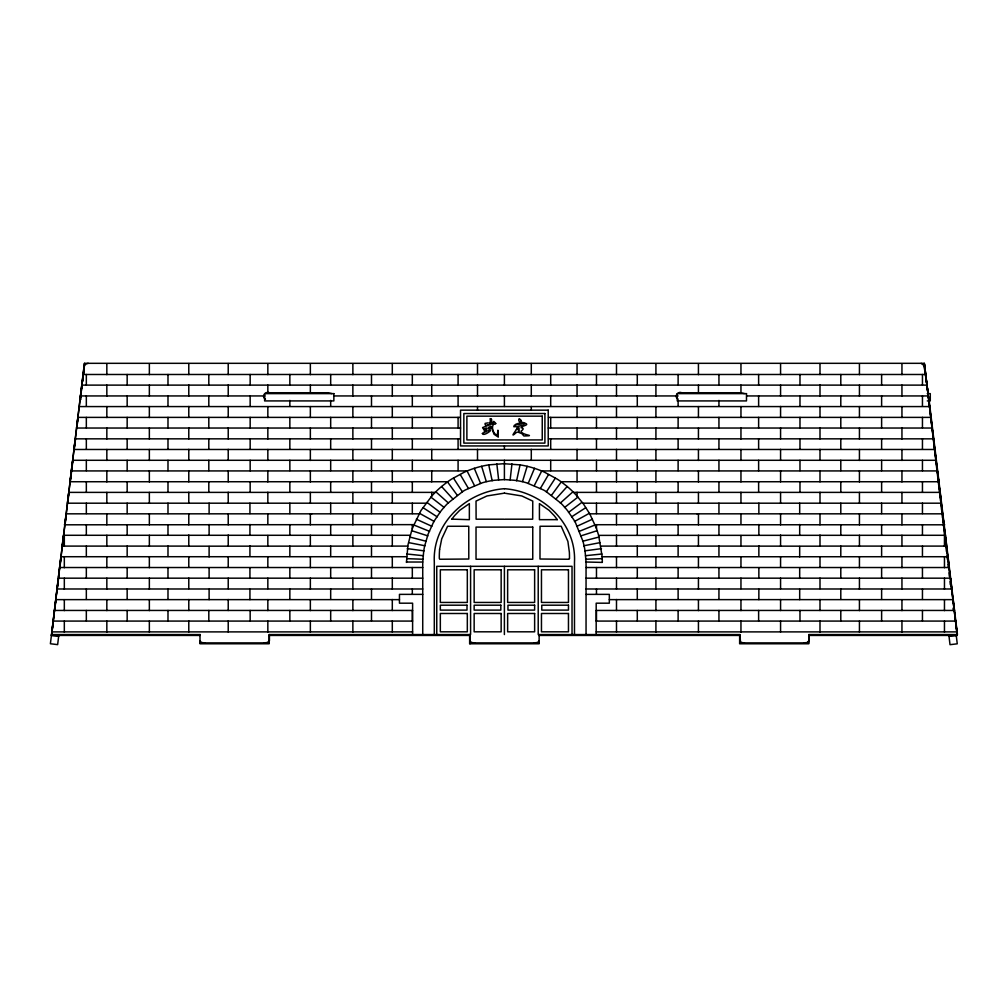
<?xml version="1.0" encoding="UTF-8"?>
<svg xmlns="http://www.w3.org/2000/svg" width="1008" height="1008" viewBox="0 0 1008 1008"><rect width="100%" height="100%" fill="white"/><g stroke="black" fill="none" stroke-linecap="round" stroke-linejoin="round"><path stroke-width="1.5" d="M127.159 620.827L127.159 610.445M127.159 599.382L127.159 588.987M127.159 556.479L127.159 546.097M127.159 535.034L127.159 524.639M127.159 513.576L127.159 503.194M127.159 492.131L127.159 481.736M127.159 470.673L127.159 460.291M127.159 449.228L127.159 438.845M127.159 427.783L127.159 417.388M127.159 406.325L127.159 395.942M127.159 384.88L127.159 374.485M167.983 620.827L167.996 610.445M167.983 599.382L167.996 588.987M167.983 556.479L167.996 546.097M167.983 535.034L167.996 524.639M167.983 513.576L167.996 503.194M167.983 492.131L167.996 481.736M167.983 470.673L167.996 460.291M167.983 449.228L167.996 438.845M167.983 427.783L167.996 417.388M167.983 406.325L167.996 395.942M167.983 384.88L167.996 374.485M250.16 492.257L250.16 481.736M250.16 470.812L250.16 460.291M250.16 449.354L250.16 438.845M250.16 427.909L250.16 417.388M250.16 406.463L250.16 395.942M250.16 385.006L250.16 374.485M250.16 620.966L250.16 610.445M330.674 620.827L330.674 610.445M330.674 599.382L330.674 588.987M330.674 556.479L330.674 546.097M330.674 535.034L330.674 524.639M330.674 513.576L330.674 503.194M330.674 492.131L330.674 481.736M330.674 470.673L330.674 460.291M330.674 449.228L330.674 438.845M330.674 427.783L330.674 417.388M330.674 406.325L330.674 400.39M330.674 384.88L330.674 374.485M371.498 620.827L371.498 610.445M371.498 599.382L371.498 588.987M371.498 556.479L371.498 546.097M371.498 535.034L371.498 524.639M371.498 513.576L371.498 503.194M371.498 492.131L371.498 481.736M371.498 470.673L371.498 460.291M371.498 449.228L371.498 438.845M371.498 427.783L371.498 417.388M371.498 406.325L371.498 395.942M371.498 384.88L371.498 374.485M458.086 470.673L458.086 460.291M458.086 406.325L458.086 395.942M458.086 384.88L458.086 374.485M596.471 513.576L596.471 503.194M596.471 492.131L596.471 481.736M596.471 470.673L596.471 460.291M596.471 449.228L596.471 438.845M596.471 427.783L596.471 417.388M596.471 406.325L596.471 395.942M596.471 384.88L596.471 374.485M596.471 620.827L596.471 610.445M596.471 594.191L596.471 588.987M655.918 460.454L655.918 449.48M655.918 439.009L655.918 428.035M655.918 417.564L655.918 406.577M655.918 396.106L655.918 385.119M655.918 632.066L655.918 621.079M655.918 610.609L655.918 599.634M655.918 589.163L655.918 578.176M655.918 567.706L655.918 556.718M655.918 546.26L655.918 535.286M655.918 524.815L655.918 513.828M655.918 503.357L655.918 492.383M655.918 481.912L655.918 470.925M698.431 632.066L698.443 621.079M698.431 610.609L698.443 599.634M698.431 589.163L698.443 578.176M698.431 567.706L698.443 556.718M698.431 546.26L698.443 535.286M698.431 524.815L698.443 513.828L589.756 513.828L583.405 503.912L576.601 495.558A116.651 115.807 0 0 0 573.35 492.156A79.418 78.851 0 0 0 572.128 490.946A96.541 95.848 0 0 0 566.723 486.095L560.687 481.459A78.574 78.007 0 0 0 557.159 479.077L544.471 472.172A97.247 96.541 0 0 0 538.852 469.854A89.271 88.628 0 0 0 534.379 468.304L531.922 467.548A94.273 93.593 0 0 0 519.901 464.864L503.748 463.705L488.893 464.864A94.273 93.593 0 0 0 476.872 467.548L474.415 468.304A89.271 88.628 0 0 0 469.942 469.854A97.247 96.541 0 0 0 464.323 472.172L451.634 479.077A78.574 78.007 0 0 0 448.094 481.459L442.058 486.095A96.541 95.848 0 0 0 436.653 490.946A79.418 78.851 0 0 0 435.431 492.156A116.651 115.807 0 0 0 432.193 495.558L421.004 510.464L412.637 527.688A81.547 80.955 0 0 0 411.781 530.145L407.95 544.988L406.451 562.414M698.431 503.357L698.443 492.383M698.431 481.912L698.443 470.925M698.431 460.454L698.443 449.48M698.431 439.009L698.443 428.035M698.431 417.564L698.443 406.577M698.431 392.969L698.443 385.119M718.943 384.88L718.943 374.485M718.943 620.827L718.943 610.445M718.943 556.479L718.943 546.097L601.007 546.097M718.943 535.034L718.943 524.639M718.943 513.576L718.943 503.194M718.943 492.131L718.943 481.736M718.943 470.673L718.943 460.291M718.943 449.228L718.943 438.845M718.943 427.783L718.943 417.388M718.943 406.325L718.943 400.39M740.956 481.912L740.956 470.925M740.956 460.454L740.956 449.48M740.956 439.009L740.956 428.035M740.956 417.564L740.956 406.577M740.956 392.969L740.956 385.119M740.956 632.066L740.956 621.079M780.57 503.282L780.57 492.383M799.974 427.783L799.987 417.388M799.974 406.325L799.987 395.942M799.974 384.88L799.987 374.485M799.974 620.827L799.987 610.445M799.974 492.131L799.987 481.736M799.974 470.673L799.987 460.291M799.974 449.228L799.987 438.845M859.433 396.106L859.433 385.119M859.433 632.066L859.433 621.079M859.433 610.609L859.433 599.634M859.433 589.163L859.433 578.176M859.433 567.706L859.433 556.718M859.433 546.26L859.433 535.286M859.433 524.815L859.433 513.828M859.433 503.357L859.433 492.383M859.433 481.912L859.433 470.925M859.433 460.454L859.433 449.48M859.433 439.009L859.433 428.035M859.433 417.564L859.433 406.577M901.946 632.066L901.946 621.079M901.946 610.609L901.946 599.634M901.946 589.163L901.946 578.176M901.946 567.706L901.946 556.718M901.946 546.26L901.946 535.286M901.946 524.815L901.946 513.828M901.946 503.357L901.946 492.383M901.946 481.912L901.946 470.925M901.946 460.454L901.946 449.48M901.946 439.009L901.946 428.035M901.946 417.564L901.946 406.577M901.946 396.106L901.946 385.119M922.446 620.827L922.459 610.445M922.446 599.382L922.459 588.987M922.446 556.479L922.459 546.097M922.446 535.034L922.459 524.639M922.446 513.576L922.459 503.194M922.446 492.131L922.459 481.736M922.446 470.673L922.459 460.291M922.446 449.228L922.459 438.845M922.446 427.783L922.459 417.388M922.446 406.325L922.459 395.942M922.446 384.88L922.459 374.485M944.458 632.066L944.471 621.079M944.458 610.609L944.471 599.634M944.458 589.163L944.471 578.176M944.458 567.706L944.471 556.718M944.458 546.26L944.471 535.286M422.73 634.561L422.73 562.023L423.751 550.897A79.065 78.498 0 0 1 424.355 547.483A48.548 48.195 0 0 1 424.62 546.147L428.047 534.278L433.276 522.724A128.029 127.096 0 0 1 434.839 519.989L440.698 511.396A72.349 71.82 0 0 1 444.011 507.352L444.629 506.659A73.458 72.929 0 0 1 447.968 503.143L462.924 491.375A109.456 108.662 0 0 1 465.268 489.989L482.328 482.782A68.531 68.027 0 0 1 486.536 481.685L488.464 481.257A74.214 73.672 0 0 1 494.512 480.262L503.294 479.657A11.983 11.894 0 0 1 503.811 479.644L504.97 479.644A11.983 11.894 0 0 1 505.487 479.657L514.269 480.262A74.214 73.672 0 0 1 520.33 481.257L522.245 481.685A68.531 68.027 0 0 1 526.466 482.782L543.514 489.989A109.456 108.662 0 0 1 545.87 491.375L560.813 503.143A73.458 72.929 0 0 1 564.152 506.659L564.757 507.339A72.349 71.82 0 0 1 568.096 511.396L573.943 519.989A128.029 127.096 0 0 1 575.505 522.724L583.002 541.384M511.963 463.869L510.136 479.884M58.237 578.491L51.61 634.561M58.451 576.752L60.833 557.147M808.756 635.431L957.247 635.431L924.323 363.321L84.445 363.321L50.4 643.747L57.645 644.629L58.779 635.254M200.012 635.431L51.521 635.431L84.445 363.321M62.118 546.575L63.428 535.84M64.903 523.681L66.024 514.534M67.498 502.412L68.62 493.252M70.094 481.106L72.5 461.412M74 449.051L75.298 438.48M76.595 427.732L77.893 417.136M59.8 567.895L60.014 566.194M62.408 546.575L63.718 535.84M67.788 502.4L68.909 493.252M70.371 481.106L72.034 467.536M72.211 466.112L72.79 461.412M74.29 449.051L75.587 438.467M77.364 423.801L77.969 418.912M52 631.915L52.882 624.796M53.021 623.599L53.323 621.205M54.596 610.609L55.919 599.848M57.204 589.239L58.527 578.491M60.165 564.971L60.946 558.533M65.192 523.681L66.314 514.534M81.106 393.41L80.552 397.656M81.434 390.94L82.202 385.018M82.656 381.591L83.147 377.824M83.588 374.434L83.941 371.725M80.262 397.669L84.433 365.828L86.058 363.913L88.2 363.321M539.053 640.836L538.839 641.554M808.781 640.836L807.345 642.474L804.182 642.89M269.136 640.735L267.637 642.449L264.373 642.89M539.129 640.735L537.629 642.449L534.366 642.89M516.613 480.766L520.065 464.801M957.172 634.561L955.76 621.205M957.449 634.561L929.149 400.529M522.522 481.547L527.146 466.313M515.983 424.431L515.932 424.557A6.514 6.464 0 0 0 515.554 425.956A1.739 1.726 0 0 0 515.516 426.686L513.778 426.699L514.282 425.401A10.496 10.42 0 0 0 515.794 424.343L515.945 424.355M528.242 483.323L534.505 468.279M534.265 485.642L541.624 471.177M540.364 488.477L548.541 474.541M555.295 478.157L546.361 491.917M551.426 495.394L561.204 482.013M555.925 498.973L567.126 486.587M572.783 491.942L560.347 503.042M564.543 507.503L577.937 497.083M268.456 642.172L269.426 640.735L269.426 634.561M568.525 512.417L581.78 502.438M808.126 642.209L809.046 640.836L809.046 634.561M571.612 516.827L585.623 507.78M589.138 513.425L574.484 521.501M592.427 519.208L576.967 526.264M579.26 531.355L594.77 525.08M488.124 422.856L485.087 423.398L485.138 424.469A5.015 4.977 0 0 1 485.44 425.174L485.982 425.288A14.2 14.087 0 0 0 488.653 424.582L488.792 424.532A15.044 14.931 0 0 1 489.787 424.166L489.535 422.428M597.139 530.699L580.948 535.865M582.624 541.271L598.903 537.062M601.461 548.629L584.678 550.859M583.733 545.782L600.025 542.644M504.403 488.704C466.54 491.375 432.256 523.114 434.309 562.212L434.309 634.561M601.927 553.997L585.497 555.698M949.032 636.338L956.277 635.494M585.572 559.251L601.927 558.659M504.403 493.151L486.977 495.949L476.028 501.089L476.104 519.196L503.887 519.196M83.299 374.485L925.495 374.485M81.9 385.119L926.881 385.119M927.284 393.624L930.283 393.624L930.283 400.919L927.284 400.919M264.89 395.942L80.489 395.942L80.489 396.824M333.635 395.942L678.119 395.942M746.84 395.942L928.292 395.942L928.28 396.824M79.178 406.577L929.615 406.577M77.868 417.388L460.24 417.388M548.541 417.388L930.926 417.388M76.57 428.035L460.53 428.035M548.264 428.035L932.224 428.035M75.247 438.845L460.24 438.845M548.541 438.845L933.534 438.845M73.949 449.48L934.832 449.48M72.639 460.291L936.155 460.291M71.341 470.925L467.208 470.925M541.586 470.925L937.453 470.925M70.018 481.736L447.716 481.736M561.078 481.736L938.776 481.736M68.72 492.383L435.204 492.383M573.59 492.383L940.061 492.383M67.397 503.194L425.93 503.194M582.863 503.194L941.384 503.194M66.112 513.828L311.863 513.828M419.038 513.828L310.351 513.828L310.351 524.815M696.931 513.828L942.682 513.828M504.907 519.196L532.678 519.196L532.753 501.089L521.804 495.949L504.391 493.151M413.834 524.639L64.323 524.803M63.504 535.286L410.193 535.286M589.705 513.752L596.144 527.688A81.547 80.955 0 0 1 597.013 530.145L598.626 535.374L945.567 535.286M188.786 546.185L407.774 546.097M62.168 546.097L188.786 546.097L188.786 535.072M946.613 546.097L819.995 546.097L819.995 535.072M60.883 556.718L406.615 556.718M598.626 535.374L602.179 556.781L947.898 556.718M406.451 562.023L422.73 562.023M584.123 545.983L584.161 546.147A48.548 48.195 0 0 1 584.438 547.483A79.065 78.498 0 0 1 585.043 550.897L586.051 562.01L602.343 562.414M59.56 567.529L291.98 567.529M292.635 567.529L422.73 567.529M586.051 567.529L716.146 567.529M716.814 567.529L949.234 567.529M58.275 578.176L422.73 578.176M586.051 578.176L950.519 578.176M56.952 588.987L422.73 588.987M586.051 588.987L951.842 588.987M422.73 594.367L399.458 594.367L399.458 603.187L412.6 603.187L412.6 634.561M586.051 594.367L609.323 594.367L609.323 603.187L596.182 603.187L596.182 634.561M55.667 599.634L399.458 599.634M609.323 599.634L953.127 599.634M54.331 610.445L412.6 610.445M596.182 610.445L954.45 610.445M53.046 621.079L412.6 621.079M596.182 621.079L955.735 621.079M51.723 631.89L412.6 631.89M596.182 631.89L957.071 631.89M200.302 634.561L51.521 634.561L51.521 635.431M470.295 634.561L269.123 634.561L269.123 643.772L200 643.772L200.012 634.561M538.763 634.561L739.658 634.561L739.633 643.772L808.781 643.772L808.781 634.561L957.247 634.561M269.123 635.431L470.005 635.431M538.763 635.431L739.658 635.431M200.012 642.89L269.136 642.89M470.005 642.89L539.129 642.89M739.658 642.89L808.781 642.89M718.943 546.097L819.995 546.185M744.421 642.89L741.145 642.449L739.658 640.735M474.592 642.89L471.429 642.474L470.005 640.836M204.599 642.89L201.436 642.474L200.012 640.836M406.867 558.659L423.221 559.251M423.284 555.698L406.867 553.997M51.421 635.418L58.653 636.3M504.391 488.704C542.254 491.375 576.526 523.114 574.484 562.212L574.484 634.561M424.103 550.859L407.32 548.629M408.769 542.644L425.048 545.782M921.173 363.359L924.361 365.828L928.532 397.669M409.878 537.062L426.17 541.271M678.145 399.143C673.722 397.341 677.552 390.663 681.887 392.742L740.489 392.742L744.395 393.561M427.846 535.865L411.655 530.699M265.482 399.118C261.009 396.988 265.293 390.613 269.627 392.742L327.978 392.742L331.834 393.586M414.023 525.08L429.534 531.355M431.815 526.264L416.354 519.208M434.309 521.501L419.656 513.425M423.171 507.78L437.182 516.827M427.001 502.438L440.269 512.417M430.857 497.083L444.238 507.503M448.434 503.042L435.998 491.942M441.668 486.587L452.869 498.973M740.477 641.857L739.922 634.561M923.845 364.707L928.091 392.213M447.59 482.013L457.355 495.394M462.433 491.917L453.499 478.157M460.24 474.541L468.43 488.477M467.17 471.177L474.516 485.642M474.277 468.279L480.589 483.412M470.169 641.491L469.93 640.735M594.985 524.714L944.735 524.803M481.635 466.313L486.272 481.547M583.052 541.535L584.098 545.87M488.729 464.801L492.169 480.766M937.579 471.983L938.7 481.106M940.174 493.252L941.296 502.412M942.757 514.534L943.879 523.681M945.353 535.84L946.474 544.95M947.948 557.147L949.057 566.194M950.557 578.491L951.653 587.437M953.152 599.848L954.475 610.609M957.247 635.431L924.323 363.321M924.525 364.14L935.651 459.232M935.878 461.135L938.675 485.05M938.902 487.053L939.62 493.126M939.91 495.659L940.54 500.976M940.892 504.063L941.598 510.111M941.963 513.173L942.518 517.961M942.934 521.438L943.501 526.277M943.929 529.969L944.446 534.429M944.95 538.713L945.504 543.438M945.97 547.47L946.449 551.54M946.966 555.912L947.356 559.276M947.948 564.304L948.314 567.403M948.956 572.897L949.372 576.526M949.964 581.591L950.33 584.703M953.089 608.202L953.215 609.386M956.214 634.964L957.247 643.822L950.002 644.679L948.906 635.305M498.658 479.884L496.831 463.869M602.179 556.781L602.343 562.036M840.798 374.485L840.798 384.88M840.798 395.942L840.798 406.325M840.798 417.388L840.798 427.783M840.798 438.845L840.798 449.228M840.798 460.291L840.798 470.673M840.798 481.736L840.798 492.131M840.798 503.194L840.798 513.576M840.798 524.639L840.798 535.034M840.798 546.097L840.798 556.479M840.798 588.987L840.798 599.382M840.798 610.445L840.798 620.827M758.621 374.485L758.633 385.006M758.621 395.942L758.633 406.463M758.621 417.388L758.633 427.909M758.621 438.845L758.633 449.354M758.621 460.291L758.633 470.812M758.621 481.736L758.633 492.257M758.621 610.445L758.633 620.966M637.283 374.485L637.295 384.88M637.283 395.942L637.295 406.325M637.283 417.388L637.295 427.783M637.283 438.845L637.295 449.228M637.283 460.291L637.295 470.673M637.283 481.736L637.295 492.131M637.283 503.194L637.295 513.576M637.283 524.639L637.295 535.034M637.283 546.097L637.295 556.479M637.283 588.987L637.295 599.382M637.283 610.445L637.295 620.827M412.322 374.485L412.322 384.88M412.322 395.942L412.322 406.325M412.322 417.388L412.322 427.783M412.322 438.845L412.322 449.228M412.322 460.291L412.322 470.673M412.322 481.736L412.322 492.131M412.322 503.194L412.322 513.576M412.322 588.987L412.322 594.191M412.322 610.445L412.322 620.827M352.863 385.119L352.876 396.106M352.863 406.577L352.876 417.564M352.863 428.035L352.876 439.009M352.863 449.48L352.876 460.454M352.863 470.925L352.876 481.912M352.863 492.383L352.876 503.357M352.863 513.828L352.876 524.815M352.863 535.286L352.876 546.26M352.863 556.718L352.876 567.706M352.863 578.176L352.876 589.163M352.863 599.634L352.876 610.609M352.863 621.079L352.876 632.066M310.351 385.119L310.351 392.969M310.351 406.577L310.351 417.564M310.351 428.035L310.351 439.009M310.351 449.48L310.351 460.454M310.351 470.925L310.351 481.912M310.351 492.383L310.351 503.357M310.351 535.286L310.351 546.26M310.351 556.718L310.351 567.706M310.351 578.176L310.351 589.163M310.351 599.634L310.351 610.609M310.351 621.079L310.351 632.066M289.85 374.485L289.85 384.88M289.85 400.39L289.85 406.325M289.85 417.388L289.85 427.783M289.85 438.845L289.85 449.228M289.85 460.291L289.85 470.673M289.85 481.736L289.85 492.131M289.85 503.194L289.85 513.576M289.85 524.639L289.85 535.034M289.85 546.097L289.85 556.479M289.85 610.445L289.85 620.827M267.838 385.119L267.838 392.969M267.838 406.577L267.838 417.564M267.838 428.035L267.838 439.009M267.838 449.48L267.838 460.454M267.838 470.925L267.838 481.912M267.838 621.079L267.838 632.066M208.807 374.485L208.807 384.88M208.807 395.942L208.807 406.325M208.807 417.388L208.807 427.783M208.807 438.845L208.807 449.228M208.807 460.291L208.807 470.673M208.807 481.736L208.807 492.131M208.807 610.445L208.807 620.827M149.348 385.119L149.36 396.106M149.348 406.577L149.36 417.564M149.348 428.035L149.36 439.009M149.348 449.48L149.36 460.454M149.348 470.925L149.36 481.912M149.348 492.383L149.36 503.357M149.348 513.828L149.36 524.815M149.348 535.286L149.36 546.26M149.348 556.718L149.36 567.706M149.348 578.176L149.36 589.163M149.348 599.634L149.36 610.609M149.348 621.079L149.36 632.066M106.835 385.119L106.835 396.106M106.835 406.577L106.835 417.564M106.835 428.035L106.835 439.009M106.835 449.48L106.835 460.454M106.835 470.925L106.835 481.912M106.835 492.383L106.835 503.357M106.835 513.828L106.835 524.815M106.835 535.286L106.835 546.26M106.835 556.718L106.835 567.706M106.835 578.176L106.835 589.163M106.835 599.634L106.835 610.609M106.835 621.079L106.835 632.066M86.335 374.485L86.335 384.88M86.335 395.942L86.335 406.325M86.335 417.388L86.335 427.783M86.335 438.845L86.335 449.228M86.335 460.291L86.335 470.673M86.335 481.736L86.335 492.131M86.335 503.194L86.335 513.576M86.335 524.639L86.335 535.034M86.335 546.097L86.335 556.479M86.335 588.987L86.335 599.382M86.335 610.445L86.335 620.827M64.323 535.286L64.323 546.26M64.323 556.718L64.323 567.706M64.323 578.176L64.323 589.163M64.323 599.634L64.323 610.609M64.323 621.079L64.323 632.066M922.446 567.542L922.446 577.924M901.946 363.636L901.946 374.661M881.622 374.485L881.622 384.88M881.622 395.942L881.622 406.325M881.622 417.388L881.622 427.783M881.622 438.845L881.622 449.228M881.622 460.291L881.622 470.673M881.622 481.736L881.622 492.131M881.622 503.194L881.622 513.576M881.622 524.639L881.622 535.034M881.622 546.097L881.622 556.479M881.622 567.542L881.622 577.924M881.622 588.987L881.622 599.382M881.622 610.445L881.622 620.827M859.433 363.636L859.433 374.661M840.798 567.542L840.798 577.924M819.995 363.56L819.995 374.585M819.995 385.006L819.995 396.031M819.995 406.463L819.995 417.476M819.995 427.909L819.995 438.934M819.995 449.354L819.995 460.379M819.995 470.812L819.995 481.837M819.995 492.257L819.995 503.282M819.995 513.828L819.995 524.815M819.995 556.668L819.995 567.378M819.995 578.138L819.995 588.659M819.995 599.508L819.995 610.533M819.995 620.966L819.995 631.978M799.684 503.194L799.684 513.576M799.684 524.475L799.684 534.857M799.684 546.487L799.684 556.882M799.684 568.021L799.684 578.403M799.684 589.252L799.684 599.634M780.57 363.56L780.57 374.585M780.57 385.006L780.57 396.031M780.57 406.463L780.57 417.476M780.57 427.909L780.57 438.934M780.57 449.354L780.57 460.379M780.57 470.812L780.57 481.837M780.57 513.79L780.57 524.815M780.57 535.072L780.57 546.097M780.57 556.718L780.57 567.378M780.57 578.176L780.57 588.659M780.57 599.508L780.57 610.533M780.57 620.966L780.57 631.978M758.86 503.194L758.86 513.576M758.86 524.475L758.86 534.857M758.86 545.756L758.86 556.139M758.86 568.021L758.86 578.403M758.86 589.252L758.86 599.634M740.956 363.636L740.956 374.661M740.956 492.257L740.956 503.282M740.956 513.765L740.956 524.236M740.956 535.513L740.956 545.983M740.956 556.958L740.956 567.441M740.956 578.176L740.956 588.659M740.956 599.584L740.956 610.609M718.943 568.021L718.943 578.403M718.943 588.987L718.943 599.382M698.431 363.636L698.431 374.661M678.119 374.485L678.119 384.88M678.119 400.39L678.119 406.325M678.119 417.388L678.119 427.783M678.119 438.845L678.119 449.228M678.119 460.291L678.119 470.673M678.119 481.736L678.119 492.131M678.119 503.194L678.119 513.576M678.119 524.639L678.119 535.034M678.119 546.097L678.119 556.479M678.119 567.542L678.119 577.924M678.119 588.987L678.119 599.382M678.119 610.445L678.119 620.827M655.918 363.636L655.918 374.661M637.295 567.542L637.295 577.924M616.493 363.56L616.493 374.585M616.493 385.006L616.493 396.031M616.493 406.463L616.493 417.476M616.493 427.909L616.493 438.934M616.493 449.354L616.493 460.379M616.493 470.812L616.493 481.837M616.493 492.257L616.493 503.282M616.493 513.715L616.493 524.727M616.493 535.16L616.493 546.185M616.493 556.605L616.493 567.63M616.493 578.063L616.493 589.075M616.493 599.508L616.493 610.533M616.493 620.966L616.493 631.978M596.471 524.639L596.471 528.57M596.471 567.542L596.471 577.924M586.051 562.023L586.051 634.561M577.055 363.56L577.055 374.585M577.055 385.006L577.055 396.031M577.055 406.463L577.055 417.476M577.055 427.909L577.055 438.934M577.055 449.354L577.055 460.379M577.055 470.812L577.055 481.837M577.055 492.257L577.055 496.062M572.027 634.561L572.027 566.32L436.754 566.32L436.754 634.561M550.696 374.485L550.696 384.88M550.696 395.942L550.696 406.325M550.696 417.388L550.696 427.783M550.696 438.845L550.696 449.228M550.696 460.291L550.696 470.673M539.129 634.561L539.129 643.772L469.64 643.772L469.64 634.561M538.209 566.32L538.209 634.561M531.292 363.56L531.292 374.585M531.292 385.006L531.292 396.031M531.292 406.463L531.292 410.155M531.292 449.354L531.292 460.379M504.403 374.485L504.403 385.006M504.403 395.942L504.403 406.463M504.403 445.939L504.403 449.354M504.403 460.291L504.403 479.644M504.403 566.32L504.391 634.561M477.502 363.56L477.502 374.585M477.502 385.006L477.502 396.031M477.502 406.463L477.502 410.155M477.502 449.354L477.502 460.379M470.585 566.32L470.585 634.561M470.005 634.561L470.005 643.772M458.086 417.388L458.086 427.783M458.086 438.845L458.086 449.228M431.726 363.56L431.726 374.585M431.726 385.006L431.726 396.031M431.726 406.463L431.726 417.476M431.726 427.909L431.726 438.934M431.726 449.354L431.726 460.379M431.726 470.812L431.726 481.837M431.726 492.257L431.726 496.062M412.322 524.639L412.322 528.57M412.322 567.542L412.322 577.924M392.301 363.56L392.301 374.585M392.301 385.006L392.301 396.031M392.301 406.463L392.301 417.476M392.301 427.909L392.301 438.934M392.301 449.354L392.301 460.379M392.301 470.812L392.301 481.837M392.301 492.257L392.301 503.282M392.301 513.715L392.301 524.727M392.301 535.16L392.301 546.185M392.301 556.605L392.301 567.63M392.301 578.063L392.301 589.075M392.301 599.508L392.301 610.533M392.301 620.966L392.301 631.978M371.498 567.542L371.498 577.924M352.876 363.636L352.876 374.661M330.674 567.542L330.674 577.924M310.351 363.636L310.351 374.661M289.85 568.021L289.85 578.403M289.85 588.987L289.85 599.382M267.838 363.636L267.838 374.661M267.838 492.257L267.838 503.282M267.838 513.765L267.838 524.236M267.838 535.513L267.838 545.983M267.838 556.958L267.838 567.441M267.838 578.176L267.838 588.659M267.838 599.584L267.838 610.609M249.934 503.194L249.934 513.576M249.934 524.475L249.934 534.857M249.934 545.756L249.934 556.139M249.934 568.021L249.934 578.403M249.934 589.252L249.934 599.634M228.224 363.56L228.224 374.585M228.224 385.006L228.224 396.031M228.224 406.463L228.224 417.476M228.224 427.909L228.224 438.934M228.224 449.354L228.224 460.379M228.224 470.812L228.224 481.837M228.211 492.257L228.224 503.282M228.224 513.79L228.224 524.815M228.224 535.072L228.224 546.097M228.224 556.718L228.224 567.378M228.224 578.176L228.224 588.659M228.224 599.508L228.224 610.533M228.224 620.966L228.224 631.978M209.11 503.194L209.11 513.576M209.11 524.475L209.11 534.857M209.11 546.487L209.11 556.882M209.11 568.021L209.11 578.403M209.11 589.252L209.11 599.634M188.786 363.56L188.786 374.585M188.786 385.006L188.786 396.031M188.786 406.463L188.786 417.476M188.786 427.909L188.786 438.934M188.786 449.354L188.786 460.379M188.786 470.812L188.786 481.837M188.786 492.257L188.786 503.282M188.786 513.828L188.786 524.815M188.786 556.668L188.786 567.378M188.786 578.138L188.786 588.659M188.786 599.508L188.786 610.533M188.786 620.966L188.786 631.978M167.983 567.542L167.983 577.924M149.36 363.636L149.36 374.661M127.159 567.542L127.159 577.924M106.835 363.636L106.835 374.661M86.335 567.542L86.335 577.924M80.867 393.624L80.867 399.458M482.391 433.453C483.412 437.359 495.634 427.342 488.036 431.122L490.279 428.551L490.14 427.909L488.187 428.551L488.515 427.43L491.047 426.145L494.021 434.246L498.292 437.094L497.902 430.202L497.41 434.687C493.92 435.91 491.148 427.115 493.126 425.086A26.422 26.233 0 0 0 492.836 424.343C489.838 424.733 493.466 417.539 490.115 418.685L490.707 424.418L482.618 427.543A2.092 2.079 0 0 0 482.756 427.997L483.575 429.093L486.637 427.934L486.688 431.134L485.818 432.067L485.642 429.773L484.193 429.71L484.42 432.394L482.391 433.453M516.449 429.408C514.168 432.961 509.884 438.266 516.461 432.419L517.873 432.067L521.804 433.591L523.895 435.973C537.466 435.519 521.968 435.544 520.997 431.197C523.769 429.257 523.984 427.972 521.098 427.77A1.575 1.562 0 0 1 521.678 426.825C524.74 425.225 530.989 424.658 522.245 422.276C512.253 424.645 517.091 425.817 523.48 423.02L524.248 423.927L523.618 424.872L516.751 426.888L517.318 428.4L519.019 427.783L519.17 431.336L517.558 428.954L516.449 429.408M495.734 423.599L494.575 424.217A2.659 2.646 0 0 1 493.529 424.04L492.962 422.957A3.553 3.528 0 0 1 493.164 421.974L493.794 421.407L494.613 422.251A12.953 12.865 0 0 1 495.457 423.02L495.734 423.599M569.47 558.382L569.003 559.251L539.986 559.024L540.023 526.264L561.204 526.264L567.895 541.409L569.369 552.283A105.764 104.996 0 0 1 569.47 558.382M521.275 421.168L520.733 421.684A2.822 2.797 0 0 1 519.044 421.193A2.722 2.696 0 0 1 518.818 419.719L518.83 419.542A1.928 1.903 0 0 1 519.233 418.66L520.733 419.908A5.443 5.405 0 0 1 521.237 420.941L521.275 421.168M439.589 549.536L439.425 552.283A105.764 104.996 0 0 0 439.312 558.382L439.778 559.251L468.796 559.024L468.758 526.264L447.59 526.264L441.718 538.877L439.589 549.536M451.899 519.145L469.35 519.674L469.35 503.622L459.698 510.325L454.57 515.655A82.127 81.535 0 0 0 451.899 519.145M557.248 519.649L539.431 519.674L539.431 503.622L549.095 510.325L554.211 515.655A82.127 81.535 0 0 1 556.895 519.145L557.248 519.649M333.862 393.624L264.625 393.624L264.625 400.919L333.862 400.919L333.862 393.624M746.487 393.624L677.25 393.624L677.25 400.919L746.487 400.919L746.487 393.624M548.226 410.155L460.53 410.155L460.53 445.939L548.226 445.939L548.226 410.155M544.912 413.532L463.844 413.532L463.844 443.104L544.912 443.104L544.912 413.532M542.241 416.153L466.88 416.153L466.88 439.929L542.241 439.929L542.241 416.153M532.753 527.108L476.028 527.108L476.028 559.251L532.753 559.251L532.753 527.108M467.321 569.797L440.332 569.797L440.332 602.444L467.321 602.444L467.321 569.797M501.152 569.797L474.151 569.797L474.151 602.444L501.152 602.444L501.152 569.797M534.631 569.797L507.641 569.797L507.641 602.444L534.631 602.444L534.631 569.797M568.462 569.797L541.46 569.797L541.46 602.444L568.462 602.444L568.462 569.797M467.006 605.191L440.332 605.191L440.332 610.105L467.006 610.105L467.006 605.191M500.825 605.191L474.151 605.191L474.151 610.105L500.825 610.105L500.825 605.191M534.631 605.191L507.956 605.191L507.956 610.105L534.631 610.105L534.631 605.191M568.462 605.191L541.775 605.191L541.775 610.105L568.462 610.105L568.462 605.191M467.321 613.494L440.332 613.494L440.332 631.814L467.321 631.814L467.321 613.494M501.152 613.494L474.151 613.494L474.151 631.814L501.152 631.814L501.152 613.494M534.631 613.494L507.641 613.494L507.641 631.814L534.631 631.814L534.631 613.494M568.462 613.494L541.46 613.494L541.46 631.814L568.462 631.814L568.462 613.494"/></g></svg>
